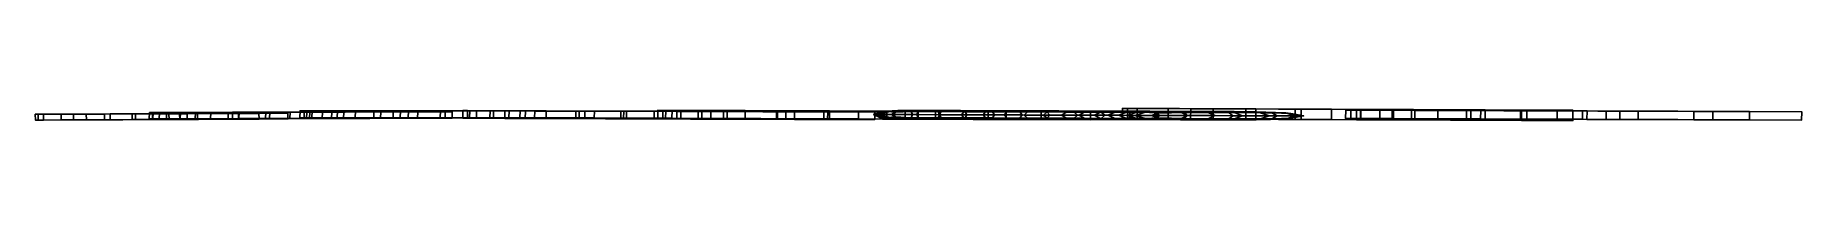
# Model space of a CAD drawing. Extents: x -16.47 to -7.61, y -0.01 to 0.06.
import ezdxf

# ---------------------------------------------------------------- set-up
doc = ezdxf.new("R2010")
doc.units = 0
for name, color, linetype in [('grove cross beam', 7, 'CONTINUOUS'), ('grove cross beam (10)', 7, 'CONTINUOUS'), ('grove cross beam (11)', 7, 'CONTINUOUS'), ('grove cross beam (3)', 7, 'CONTINUOUS'), ('grove cross beam (4)', 7, 'CONTINUOUS'), ('grove cross beam (5)', 7, 'CONTINUOUS'), ('grove cross beam (7)', 7, 'CONTINUOUS'), ('grove cross beam (9)', 7, 'CONTINUOUS')]:
    doc.layers.add(name, color=color, linetype=linetype)

msp = doc.modelspace()

# ---------------------------------------------------------------- meshes
at = {"layer": 'grove cross beam'}
mesh = msp.add_polyface(dxfattribs=at)
corners = [(-9.6608, -0.0011, 0.0055), (-8.7608, -0.005, 0.007), (-9.8242, -0.0004, 0.5622), (-9.2948, -0.0027, 0.7397), (-9.9714, 0.0002, 0.8695), (-9.5595, -0.0015, 0.6509), (-9.7708, -0.0006, 0.9635), (-9.7289, -0.0008, 0.2778), (-9.2014, -0.0031, 0.0049), (-9.0191, -0.0039, 0.3822), (-9.374, -0.0023, 0.33), (-9.9713, 0.0519, 0.8695), (-9.7706, 0.051, 0.9635), (-9.824, 0.0513, 0.5622), (-9.5593, 0.0501, 0.6509), (-9.2947, 0.049, 0.7397), (-9.7287, 0.0509, 0.2778), (-9.3739, 0.0493, 0.33), (-9.6606, 0.0506, 0.0055), (-9.2013, 0.0486, 0.0049), (-8.7606, 0.0467, 0.007), (-9.019, 0.0478, 0.3822), (-10.9455, 0.0045, 2.1917), (-11.0197, 0.0048, 2.1166), (-9.8459, -0.0003, 1.3393), (-10.1529, 0.001, 1.1718), (-10.5637, 0.0028, 1.6846), (-10.4001, 0.0021, 1.8108), (-9.5701, -0.0015, 1.0575), (-9.9994, 0.0004, 1.2555), (-10.7894, 0.0038, 1.9088), (-10.4819, 0.0025, 1.7477), (-10.6771, 0.0033, 2.0123), (-10.994, 0.0047, 2.1664), (-10.7333, 0.0036, 1.9605), (-10.3509, 0.0019, 1.4412), (-10.1228, 0.0009, 1.5884), (-10.2369, 0.0014, 1.5148), (-10.1527, 0.0527, 1.1718), (-9.9992, 0.052, 1.2555), (-9.57, 0.0502, 1.0575), (-9.8458, 0.0514, 1.3393), (-11.0196, 0.0565, 2.1166), (-10.7893, 0.0555, 1.9088), (-10.7331, 0.0552, 1.9605), (-10.9938, 0.0563, 2.1664), (-10.5636, 0.0545, 1.6846), (-10.4818, 0.0541, 1.7477), (-10.4, 0.0538, 1.8108), (-10.677, 0.055, 2.0123), (-10.9454, 0.0561, 2.1917), (-10.3508, 0.0536, 1.4412), (-10.2367, 0.0531, 1.5148), (-10.1227, 0.0526, 1.5884)]
mesh.append_faces([[corners[k] for k in face] for face in [(4, 11, 38, 25), (4, 25, 29, 6), (39, 38, 11, 12), (11, 4, 2, 13), (2, 4, 6, 5), (12, 11, 13, 14), (40, 15, 3, 28), (5, 6, 28, 3), (40, 12, 14, 15), (28, 24, 41, 40), (6, 29, 24, 28), (41, 39, 12, 40), (13, 2, 7, 16), (7, 2, 5, 10), (14, 13, 16, 17), (7, 0, 18, 16), (18, 0, 8, 19), (0, 7, 10, 8), (17, 16, 18, 19), (1, 20, 19, 8), (20, 1, 9, 21), (8, 10, 9, 1), (21, 17, 19, 20), (21, 9, 3, 15), (10, 5, 3, 9), (15, 14, 17, 21), (42, 23, 30, 43), (45, 33, 23, 42), (30, 23, 33, 34), (45, 42, 43, 44), (46, 43, 30, 26), (26, 30, 34, 31), (44, 43, 46, 47), (48, 27, 32, 49), (31, 34, 32, 27), (49, 44, 47, 48), (22, 50, 49, 32), (22, 33, 45, 50), (33, 22, 32, 34), (49, 50, 45, 44), (35, 51, 46, 26), (35, 26, 31, 37), (47, 46, 51, 52), (51, 35, 25, 38), (25, 35, 37, 29), (52, 51, 38, 39), (53, 41, 24, 36), (29, 37, 36, 24), (53, 52, 39, 41), (27, 48, 53, 36), (37, 31, 27, 36), (48, 47, 52, 53)]])
at = {"layer": 'grove cross beam (10)'}
mesh = msp.add_polyface(dxfattribs=at)
corners = [(-14.9846, 0.0059, 0.0104), (-14.3799, 0.0075, 0.0116), (-15.0944, 0.0057, 0.4411), (-14.7387, 0.0066, 0.5785), (-15.1933, 0.0054, 0.6789), (-14.9166, 0.0061, 0.5098), (-15.0585, 0.0058, 0.7516), (-15.0304, 0.0058, 0.2211), (-14.676, 0.0067, 0.01), (-14.5535, 0.007, 0.3019), (-14.792, 0.0064, 0.2615), (-15.192, 0.0375, 0.6789), (-15.0572, 0.0378, 0.7516), (-15.0931, 0.0377, 0.4411), (-14.9152, 0.0382, 0.5098), (-14.7374, 0.0386, 0.5785), (-15.0291, 0.0379, 0.2211), (-14.7906, 0.0385, 0.2615), (-14.9833, 0.038, 0.0104), (-14.6747, 0.0388, 0.01), (-14.3786, 0.0395, 0.0116), (-14.5522, 0.0391, 0.3019), (-15.8478, 0.0037, 1.7019), (-15.8977, 0.0036, 1.6438), (-15.109, 0.0056, 1.0424), (-15.3153, 0.0051, 0.9128), (-15.5913, 0.0044, 1.3095), (-15.4814, 0.0047, 1.4072), (-14.9237, 0.0061, 0.8244), (-15.2121, 0.0054, 0.9776), (-15.743, 0.004, 1.483), (-15.5363, 0.0045, 1.3584), (-15.6675, 0.0042, 1.5631), (-15.8804, 0.0037, 1.6823), (-15.7052, 0.0041, 1.523), (-15.4483, 0.0048, 1.1212), (-15.2951, 0.0052, 1.2351), (-15.3717, 0.005, 1.1782), (-15.3139, 0.0371, 0.9128), (-15.2108, 0.0374, 0.9776), (-14.9224, 0.0381, 0.8244), (-15.1077, 0.0377, 1.0424), (-15.8963, 0.0356, 1.6438), (-15.7416, 0.036, 1.483), (-15.7039, 0.0361, 1.523), (-15.879, 0.0357, 1.6823), (-15.59, 0.0364, 1.3095), (-15.535, 0.0366, 1.3584), (-15.4801, 0.0367, 1.4072), (-15.6662, 0.0362, 1.5631), (-15.8465, 0.0358, 1.7019), (-15.447, 0.0368, 1.1212), (-15.3704, 0.037, 1.1782), (-15.2937, 0.0372, 1.2351)]
mesh.append_faces([[corners[k] for k in face] for face in [(11, 38, 25, 4), (4, 25, 29, 6), (39, 38, 11, 12), (13, 11, 4, 2), (2, 4, 6, 5), (12, 11, 13, 14), (40, 15, 3, 28), (5, 6, 28, 3), (40, 12, 14, 15), (40, 28, 24, 41), (6, 29, 24, 28), (41, 39, 12, 40), (7, 16, 13, 2), (7, 2, 5, 10), (14, 13, 16, 17), (7, 0, 18, 16), (0, 8, 19, 18), (0, 7, 10, 8), (17, 16, 18, 19), (8, 1, 20, 19), (20, 1, 9, 21), (8, 10, 9, 1), (21, 17, 19, 20), (21, 9, 3, 15), (10, 5, 3, 9), (15, 14, 17, 21), (30, 43, 42, 23), (45, 33, 23, 42), (30, 23, 33, 34), (45, 42, 43, 44), (43, 30, 26, 46), (26, 30, 34, 31), (44, 43, 46, 47), (48, 27, 32, 49), (31, 34, 32, 27), (49, 44, 47, 48), (22, 50, 49, 32), (50, 22, 33, 45), (33, 22, 32, 34), (49, 50, 45, 44), (35, 51, 46, 26), (35, 26, 31, 37), (47, 46, 51, 52), (35, 25, 38, 51), (25, 35, 37, 29), (52, 51, 38, 39), (36, 53, 41, 24), (29, 37, 36, 24), (53, 52, 39, 41), (27, 48, 53, 36), (37, 31, 27, 36), (48, 47, 52, 53)]])
at = {"layer": 'grove cross beam (11)'}
mesh = msp.add_polyface(dxfattribs=at)
corners = [(-15.7073, 0.001, 0.01), (-15.2029, 0.0032, 0.011), (-15.7989, 0.0006, 0.398), (-15.5022, 0.0019, 0.5217), (-15.8814, 0.0002, 0.6122), (-15.6506, 0.0012, 0.4599), (-15.769, 0.0007, 0.6777), (-15.7455, 0.0008, 0.1998), (-15.4499, 0.0021, 0.0096), (-15.3477, 0.0025, 0.2726), (-15.5466, 0.0017, 0.2362), (-15.8816, 0.0292, 0.6122), (-15.7692, 0.0297, 0.6777), (-15.7991, 0.0295, 0.398), (-15.6507, 0.0302, 0.4599), (-15.5024, 0.0308, 0.5217), (-15.7457, 0.0298, 0.1998), (-15.5468, 0.0307, 0.2362), (-15.7075, 0.0299, 0.01), (-15.4501, 0.0311, 0.0096), (-15.2031, 0.0322, 0.011), (-15.3479, 0.0315, 0.2726), (-16.4274, -0.0022, 1.5338), (-16.469, -0.0024, 1.4815), (-15.8111, 0.0005, 0.9396), (-15.9831, -0.0002, 0.8229), (-16.2134, -0.0012, 1.1803), (-16.1217, -0.0008, 1.2683), (-15.6565, 0.0012, 0.7433), (-15.8971, 0.0001, 0.8813), (-16.3399, -0.0018, 1.3366), (-16.1676, -0.001, 1.2243), (-16.277, -0.0015, 1.4088), (-16.4546, -0.0023, 1.5162), (-16.3084, -0.0017, 1.3727), (-16.0941, -0.0007, 1.0107), (-15.9663, -0.0002, 1.1133), (-16.0302, -0.0004, 1.062), (-15.9833, 0.0287, 0.8229), (-15.8973, 0.0291, 0.8813), (-15.6567, 0.0302, 0.7433), (-15.8113, 0.0295, 0.9396), (-16.4692, 0.0266, 1.4815), (-16.3401, 0.0272, 1.3366), (-16.3086, 0.0273, 1.3727), (-16.4547, 0.0267, 1.5162), (-16.2136, 0.0277, 1.1803), (-16.1677, 0.0279, 1.2243), (-16.1219, 0.0281, 1.2683), (-16.2771, 0.0274, 1.4088), (-16.4276, 0.0268, 1.5338), (-16.0943, 0.0283, 1.0107), (-16.0304, 0.0285, 1.062), (-15.9665, 0.0288, 1.1133)]
mesh.append_faces([[corners[k] for k in face] for face in [(11, 38, 25, 4), (4, 25, 29, 6), (39, 38, 11, 12), (11, 4, 2, 13), (2, 4, 6, 5), (12, 11, 13, 14), (40, 15, 3, 28), (5, 6, 28, 3), (40, 12, 14, 15), (28, 24, 41, 40), (6, 29, 24, 28), (41, 39, 12, 40), (13, 2, 7, 16), (7, 2, 5, 10), (14, 13, 16, 17), (7, 0, 18, 16), (18, 0, 8, 19), (0, 7, 10, 8), (17, 16, 18, 19), (8, 1, 20, 19), (20, 1, 9, 21), (8, 10, 9, 1), (21, 17, 19, 20), (21, 9, 3, 15), (10, 5, 3, 9), (15, 14, 17, 21), (42, 23, 30, 43), (33, 23, 42, 45), (30, 23, 33, 34), (45, 42, 43, 44), (46, 43, 30, 26), (26, 30, 34, 31), (44, 43, 46, 47), (27, 32, 49, 48), (31, 34, 32, 27), (49, 44, 47, 48), (50, 49, 32, 22), (50, 22, 33, 45), (33, 22, 32, 34), (49, 50, 45, 44), (35, 51, 46, 26), (35, 26, 31, 37), (47, 46, 51, 52), (51, 35, 25, 38), (25, 35, 37, 29), (52, 51, 38, 39), (41, 24, 36, 53), (29, 37, 36, 24), (53, 52, 39, 41), (27, 48, 53, 36), (37, 31, 27, 36), (48, 47, 52, 53)]])
at = {"layer": 'grove cross beam (3)'}
mesh = msp.add_polyface(dxfattribs=at)
corners = [(-12.0433, 0.0022, 0.0048), (-11.1788, -0.0008, 0.0062), (-12.2003, 0.0028, 0.5395), (-11.6918, 0.001, 0.7101), (-12.3417, 0.0033, 0.8347), (-11.946, 0.0019, 0.6248), (-12.149, 0.0026, 0.925), (-12.1088, 0.0024, 0.2663), (-11.6021, 0.0007, 0.0042), (-11.427, 0.0001, 0.3667), (-11.7679, 0.0013, 0.3165), (-12.3416, 0.0432, 0.8347), (-12.1489, 0.0425, 0.925), (-12.2002, 0.0427, 0.5395), (-11.9459, 0.0418, 0.6248), (-11.6916, 0.0409, 0.7101), (-12.1086, 0.0424, 0.2663), (-11.7677, 0.0412, 0.3165), (-12.0432, 0.0421, 0.0048), (-11.602, 0.0406, 0.0042), (-11.1787, 0.0391, 0.0062), (-11.4268, 0.04, 0.3667), (-13.2774, 0.0065, 2.1048), (-13.3487, 0.0068, 2.0327), (-12.2212, 0.0028, 1.286), (-12.5161, 0.0039, 1.1251), (-12.9107, 0.0052, 1.6177), (-12.7535, 0.0047, 1.739), (-11.9563, 0.0019, 1.0154), (-12.3686, 0.0033, 1.2055), (-13.1275, 0.006, 1.833), (-12.8321, 0.005, 1.6783), (-13.0196, 0.0056, 1.9325), (-13.324, 0.0067, 2.0805), (-13.0736, 0.0058, 1.8828), (-12.7063, 0.0045, 1.3839), (-12.4871, 0.0038, 1.5253), (-12.5967, 0.0041, 1.4546), (-12.5159, 0.0438, 1.1251), (-12.3685, 0.0433, 1.2055), (-11.9561, 0.0418, 1.0154), (-12.221, 0.0428, 1.286), (-13.3486, 0.0467, 2.0327), (-13.1274, 0.0459, 1.833), (-13.0734, 0.0457, 1.8828), (-13.3239, 0.0466, 2.0805), (-12.9105, 0.0452, 1.6177), (-12.832, 0.0449, 1.6783), (-12.7534, 0.0446, 1.739), (-13.0195, 0.0456, 1.9325), (-13.2773, 0.0465, 2.1048), (-12.7061, 0.0445, 1.3839), (-12.5966, 0.0441, 1.4546), (-12.487, 0.0437, 1.5253)]
mesh.append_faces([[corners[k] for k in face] for face in [(11, 38, 25, 4), (4, 25, 29, 6), (39, 38, 11, 12), (11, 4, 2, 13), (2, 4, 6, 5), (12, 11, 13, 14), (40, 15, 3, 28), (5, 6, 28, 3), (40, 12, 14, 15), (28, 24, 41, 40), (6, 29, 24, 28), (41, 39, 12, 40), (7, 16, 13, 2), (7, 2, 5, 10), (14, 13, 16, 17), (7, 0, 18, 16), (18, 0, 8, 19), (0, 7, 10, 8), (17, 16, 18, 19), (19, 8, 1, 20), (1, 9, 21, 20), (8, 10, 9, 1), (21, 17, 19, 20), (21, 9, 3, 15), (10, 5, 3, 9), (15, 14, 17, 21), (42, 23, 30, 43), (45, 33, 23, 42), (30, 23, 33, 34), (45, 42, 43, 44), (46, 43, 30, 26), (26, 30, 34, 31), (44, 43, 46, 47), (48, 27, 32, 49), (31, 34, 32, 27), (49, 44, 47, 48), (22, 50, 49, 32), (22, 33, 45, 50), (33, 22, 32, 34), (49, 50, 45, 44), (35, 51, 46, 26), (35, 26, 31, 37), (47, 46, 51, 52), (51, 35, 25, 38), (25, 35, 37, 29), (52, 51, 38, 39), (24, 36, 53, 41), (29, 37, 36, 24), (53, 52, 39, 41), (48, 53, 36, 27), (37, 31, 27, 36), (48, 47, 52, 53)]])
at = {"layer": 'grove cross beam (4)'}
mesh = msp.add_polyface(dxfattribs=at)
corners = [(-14.0404, 0.0086, 0.0109), (-13.3102, 0.008, 0.0122), (-14.1729, 0.0087, 0.4817), (-13.7434, 0.0083, 0.6318), (-14.2924, 0.0088, 0.7416), (-13.9582, 0.0085, 0.5567), (-14.1296, 0.0086, 0.8211), (-14.0956, 0.0086, 0.2412), (-13.6677, 0.0083, 0.0104), (-13.5198, 0.0081, 0.3295), (-13.8077, 0.0084, 0.2853), (-14.291, 0.0436, 0.7416), (-14.1282, 0.0434, 0.8211), (-14.1715, 0.0435, 0.4817), (-13.9568, 0.0433, 0.5567), (-13.742, 0.0431, 0.6318), (-14.0942, 0.0434, 0.2412), (-13.8063, 0.0432, 0.2853), (-14.0389, 0.0434, 0.0109), (-13.6663, 0.0431, 0.0104), (-13.3088, 0.0428, 0.0122), (-13.5184, 0.043, 0.3295), (-15.0827, 0.0094, 1.8598), (-15.1429, 0.0094, 1.7963), (-14.1906, 0.0087, 1.1389), (-14.4396, 0.0089, 0.9972), (-14.7729, 0.0092, 1.4309), (-14.6402, 0.009, 1.5377), (-13.9668, 0.0085, 0.9006), (-14.3151, 0.0088, 1.0681), (-14.9561, 0.0093, 1.6205), (-14.7066, 0.0091, 1.4843), (-14.865, 0.0092, 1.7081), (-15.122, 0.0094, 1.8384), (-14.9105, 0.0093, 1.6643), (-14.6003, 0.009, 1.2251), (-14.4152, 0.0089, 1.3496), (-14.5078, 0.0089, 1.2873), (-14.4382, 0.0437, 0.9972), (-14.3137, 0.0436, 1.0681), (-13.9654, 0.0433, 0.9006), (-14.1892, 0.0435, 1.1389), (-15.1415, 0.0443, 1.7963), (-14.9547, 0.0441, 1.6205), (-14.9091, 0.0441, 1.6643), (-15.1206, 0.0442, 1.8384), (-14.7715, 0.044, 1.4309), (-14.7052, 0.0439, 1.4843), (-14.6388, 0.0439, 1.5377), (-14.8636, 0.044, 1.7081), (-15.0813, 0.0442, 1.8598), (-14.5989, 0.0438, 1.2251), (-14.5064, 0.0438, 1.2873), (-14.4138, 0.0437, 1.3496)]
mesh.append_faces([[corners[k] for k in face] for face in [(4, 11, 38, 25), (4, 25, 29, 6), (39, 38, 11, 12), (11, 4, 2, 13), (2, 4, 6, 5), (12, 11, 13, 14), (40, 15, 3, 28), (5, 6, 28, 3), (40, 12, 14, 15), (28, 24, 41, 40), (6, 29, 24, 28), (41, 39, 12, 40), (7, 16, 13, 2), (7, 2, 5, 10), (14, 13, 16, 17), (7, 0, 18, 16), (0, 8, 19, 18), (0, 7, 10, 8), (17, 16, 18, 19), (19, 8, 1, 20), (1, 9, 21, 20), (8, 10, 9, 1), (21, 17, 19, 20), (21, 9, 3, 15), (10, 5, 3, 9), (15, 14, 17, 21), (23, 30, 43, 42), (45, 33, 23, 42), (30, 23, 33, 34), (45, 42, 43, 44), (43, 30, 26, 46), (26, 30, 34, 31), (44, 43, 46, 47), (48, 27, 32, 49), (31, 34, 32, 27), (49, 44, 47, 48), (22, 50, 49, 32), (22, 33, 45, 50), (33, 22, 32, 34), (49, 50, 45, 44), (35, 51, 46, 26), (35, 26, 31, 37), (47, 46, 51, 52), (51, 35, 25, 38), (25, 35, 37, 29), (52, 51, 38, 39), (24, 36, 53, 41), (29, 37, 36, 24), (53, 52, 39, 41), (48, 53, 36, 27), (37, 31, 27, 36), (48, 47, 52, 53)]])
at = {"layer": 'grove cross beam (5)'}
mesh = msp.add_polyface(dxfattribs=at)
corners = [(-10.8377, 0.0093, 0.0728), (-10.1753, 0.007, 0.094), (-11.0579, 0.0061, 0.5806), (-10.5895, 0.0044, 0.729), (-11.211, 0.0066, 0.8851), (-10.8237, 0.0001, 0.6548), (-11.0337, 0.0008, 0.9656), (-10.9486, 0.0057, 0.2909), (-10.4864, 0.0041, 0.0514), (-10.3271, 0.0035, 0.3789), (-10.6371, -0.0006, 0.3348), (-11.2109, 0.0377, 0.8851), (-11.0336, 0.0423, 0.9656), (-11.0578, 0.0372, 0.5806), (-10.8236, 0.0416, 0.6548), (-10.5894, 0.0356, 0.729), (-10.9485, 0.0368, 0.2909), (-10.637, 0.0409, 0.3348), (-10.8376, 0.0324, 0.0728), (-10.4863, 0.0352, 0.0514), (-10.1753, 0.0301, 0.094), (-10.327, 0.0347, 0.3789), (-12.1565, 0.0139, 2.1489), (-12.2216, 0.0142, 2.0851), (-11.126, 0.0063, 1.329), (-11.3961, 0.0072, 1.1826), (-11.815, 0.0087, 1.694), (-11.6706, 0.0082, 1.8042), (-10.8565, 0.0054, 1.0461), (-11.2611, 0.0016, 1.2558), (-12.0429, 0.0095, 1.917), (-11.7428, 0.0033, 1.7491), (-11.9433, 0.0092, 2.0069), (-12.2185, 0.0101, 2.1415), (-11.994, 0.0041, 1.9629), (-11.5986, 0.0079, 1.4513), (-11.3977, 0.0072, 1.5799), (-11.4982, 0.0024, 1.5156), (-11.396, 0.0384, 1.1826), (-11.2609, 0.0431, 1.2558), (-10.8564, 0.0365, 1.0461), (-11.1259, 0.0374, 1.329), (-12.2215, 0.0372, 2.0851), (-12.0427, 0.0406, 1.917), (-11.9938, 0.0457, 1.9629), (-12.2184, 0.0413, 2.1415), (-11.8149, 0.0399, 1.694), (-11.7427, 0.0448, 1.7491), (-11.6705, 0.0393, 1.8042), (-11.9431, 0.0403, 2.0069), (-12.1564, 0.037, 2.1489), (-11.5985, 0.0391, 1.4513), (-11.498, 0.0439, 1.5156), (-11.3975, 0.0384, 1.5799), (-11.4153, 0.0229, 1.1721), (-11.3004, 0.0381, 1.0363), (-11.2362, 0.0223, 0.8736), (-11.3005, 0.0069, 1.0363), (-11.3226, 0.0226, 1.0252), (-11.1458, 0.0012, 1.114), (-11.3382, 0.0018, 1.2139), (-11.135, 0.0011, 0.9196), (-11.2342, 0.0015, 1.0696), (-11.1349, 0.0427, 0.9196), (-11.3381, 0.0434, 1.2139), (-11.1456, 0.0427, 1.114), (-11.2341, 0.043, 1.0696), (-11.0913, 0.0218, 0.57), (-11.1294, 0.0063, 0.7321), (-11.1293, 0.0375, 0.7321), (-11.1584, 0.022, 0.7207), (-10.926, 0.0004, 0.812), (-10.9576, 0.0005, 0.6124), (-11.0423, 0.0008, 0.7663), (-10.9574, 0.042, 0.6124), (-10.9259, 0.0419, 0.812), (-11.0421, 0.0423, 0.7663), (-10.7226, 0.0049, 0.8919), (-10.556, 0.0199, 0.7396), (-10.7225, 0.036, 0.8919), (-10.8311, 0.0208, 1.0576), (-10.6935, 0.0204, 0.9033), (-10.9325, 0.0004, 1.0116), (-10.6899, -0.0004, 0.6972), (-10.8098, 0, 0.8577), (-10.6897, 0.0411, 0.6972), (-10.9323, 0.042, 1.0116), (-10.8097, 0.0415, 0.8577), (-10.9909, 0.037, 1.1917), (-11.1067, 0.0218, 1.3395), (-10.991, 0.0058, 1.1917), (-10.9688, 0.0213, 1.2028), (-11.1839, 0.0013, 1.2976), (-11.0573, 0.0009, 1.1584), (-11.1838, 0.0428, 1.2976), (-11.0572, 0.0424, 1.1584), (-10.9931, 0.0214, 0.2846), (-10.9986, 0.0059, 0.4339), (-10.9985, 0.037, 0.4339), (-11.0373, 0.0216, 0.4251), (-10.7279, -0.0003, 0.4956), (-10.815, 0, 0.3097), (-10.8826, 0.0003, 0.4604), (-10.8148, 0.0416, 0.3097), (-10.7277, 0.0412, 0.4956), (-10.8824, 0.0418, 0.4604), (-10.9047, 0.0367, 0.1503), (-10.8727, 0.021, 0.045), (-10.9048, 0.0055, 0.1503), (-10.9556, 0.0213, 0.1471), (-10.4651, 0.0196, 0.0108), (-10.7073, 0.0048, 0.0481), (-10.7071, 0.036, 0.0481), (-10.6922, 0.0204, 0.0108), (-10.5502, -0.0009, 0.173), (-10.7524, -0.0002, 0.16), (-10.55, 0.0406, 0.173), (-10.7522, 0.0413, 0.16), (-10.1098, 0.0183, 0.0592), (-10.2696, 0.0033, 0.0552), (-10.2695, 0.0345, 0.0552), (-10.2426, 0.0188, 0.0115), (-10.2012, 0.0342, 0.1966), (-10.2828, 0.0189, 0.3852), (-10.2013, 0.0031, 0.1966), (-10.1516, 0.0185, 0.2), (-10.4598, -0.0012, 0.36), (-10.3503, -0.0016, 0.1864), (-10.4597, 0.0403, 0.36), (-10.3502, 0.0399, 0.1864), (-10.457, 0.004, 0.5572), (-10.4569, 0.0351, 0.5572), (-10.4183, 0.0194, 0.566), (-10.5731, -0.0008, 0.5308), (-10.573, 0.0407, 0.5308), (-12.0497, 0.0251, 1.9104), (-12.1591, 0.0099, 2.0226), (-12.2473, 0.0258, 2.1004), (-12.159, 0.0411, 2.0226), (-12.1642, 0.0255, 2.0163), (-12.2357, 0.0413, 2.1192), (-12.2358, 0.0102, 2.1192), (-12.2507, 0.0258, 2.1668), (-12.2664, 0.0259, 2.145), (-12.1219, 0.0046, 2.0655), (-12.0221, 0.0042, 1.9369), (-12.1438, 0.0047, 2.0417), (-12.0219, 0.0458, 1.9369), (-12.1218, 0.0461, 2.0655), (-12.1437, 0.0462, 2.0417), (-11.9279, 0.0091, 1.8077), (-11.9277, 0.0402, 1.8077), (-11.8253, 0.0243, 1.6861), (-11.9364, 0.0247, 1.8005), (-11.8676, 0.0037, 1.8579), (-11.7841, 0.0034, 1.7176), (-11.902, 0.0038, 1.8292), (-11.7839, 0.0449, 1.7176), (-11.8674, 0.0452, 1.8579), (-11.9019, 0.0453, 1.8292), (-11.9359, 0.0247, 2.0132), (-11.8073, 0.0087, 1.9081), (-11.6602, 0.0237, 1.812), (-11.8072, 0.0398, 1.9081), (-11.7986, 0.0242, 1.9153), (-11.9651, 0.004, 1.9882), (-11.7015, 0.0031, 1.7805), (-11.8331, 0.0036, 1.8866), (-11.7014, 0.0446, 1.7805), (-11.965, 0.0456, 1.9882), (-11.833, 0.0451, 1.8866), (-12.0775, 0.0408, 2.1007), (-12.1776, 0.0255, 2.1696), (-12.0776, 0.0096, 2.1007), (-12.071, 0.0252, 2.1055), (-12.1962, 0.0412, 2.1584), (-12.1963, 0.01, 2.1584), (-12.2293, 0.0257, 2.1825), (-12.0972, 0.0045, 2.0863), (-12.0971, 0.046, 2.0863), (-11.7051, 0.0395, 1.5755), (-11.6129, 0.0236, 1.4421), (-11.7052, 0.0083, 1.5755), (-11.7174, 0.0239, 1.5669), (-11.6196, 0.0028, 1.6352), (-11.5556, 0.0026, 1.4789), (-11.6685, 0.003, 1.6011), (-11.5554, 0.0441, 1.4789), (-11.6195, 0.0444, 1.6352), (-11.6684, 0.0445, 1.6011), (-11.4955, 0.0076, 1.3206), (-11.4954, 0.0387, 1.3206), (-11.5122, 0.0232, 1.3108), (-11.3786, 0.002, 1.3894), (-11.4454, 0.0022, 1.3501), (-11.3784, 0.0435, 1.3894), (-11.4453, 0.0438, 1.3501), (-11.3832, 0.0228, 1.5891), (-11.2616, 0.0068, 1.4582), (-11.2615, 0.0379, 1.4582), (-11.2449, 0.0223, 1.468), (-11.4407, 0.0022, 1.5524), (-11.3118, 0.0018, 1.4287), (-11.4406, 0.0437, 1.5524), (-11.3116, 0.0433, 1.4287), (-11.534, 0.0077, 1.695), (-11.5339, 0.0389, 1.695), (-11.5217, 0.0233, 1.7035), (-11.5707, 0.0027, 1.6694), (-11.5706, 0.0442, 1.6694)]
mesh.append_faces([[corners[k] for k in face] for face in [(58, 54, 25, 57), (38, 54, 58, 55), (55, 58, 56, 11), (56, 58, 57, 4), (61, 62, 59, 6), (62, 60, 29, 59), (57, 25, 60, 62), (4, 57, 62, 61), (65, 66, 63, 12), (66, 55, 11, 63), (64, 38, 55, 66), (39, 64, 66, 65), (69, 70, 67, 13), (67, 70, 68, 2), (70, 56, 4, 68), (11, 56, 70, 69), (72, 73, 71, 5), (73, 61, 6, 71), (68, 4, 61, 73), (2, 68, 73, 72), (75, 76, 74, 14), (76, 69, 13, 74), (63, 11, 69, 76), (12, 63, 76, 75), (77, 28, 80, 81), (3, 77, 81, 78), (81, 79, 15, 78), (80, 40, 79, 81), (83, 84, 77, 3), (84, 82, 28, 77), (71, 6, 82, 84), (5, 71, 84, 83), (79, 87, 85, 15), (87, 75, 14, 85), (86, 12, 75, 87), (40, 86, 87, 79), (91, 88, 40, 80), (89, 41, 88, 91), (90, 24, 89, 91), (28, 90, 91, 80), (82, 93, 90, 28), (93, 92, 24, 90), (59, 29, 92, 93), (6, 59, 93, 82), (88, 95, 86, 40), (95, 65, 12, 86), (94, 39, 65, 95), (41, 94, 95, 88), (98, 99, 96, 16), (96, 99, 97, 7), (99, 67, 2, 97), (13, 67, 99, 98), (101, 102, 100, 10), (102, 72, 5, 100), (97, 2, 72, 102), (7, 97, 102, 101), (104, 105, 103, 17), (105, 98, 16, 103), (74, 13, 98, 105), (14, 74, 105, 104), (16, 96, 109, 106), (18, 106, 109, 107), (109, 108, 0, 107), (109, 96, 7, 108), (19, 112, 113, 110), (113, 111, 8, 110), (0, 111, 113, 107), (113, 112, 18, 107), (111, 115, 114, 8), (115, 101, 10, 114), (108, 7, 101, 115), (111, 0, 108, 115), (116, 117, 112, 19), (106, 18, 112, 117), (103, 16, 106, 117), (17, 103, 117, 116), (20, 120, 121, 118), (121, 119, 1, 118), (110, 8, 119, 121), (120, 19, 110, 121), (125, 122, 20, 118), (123, 21, 122, 125), (124, 9, 123, 125), (1, 124, 125, 118), (124, 1, 119, 127), (127, 126, 9, 124), (114, 10, 126, 127), (8, 114, 127, 119), (120, 20, 122, 129), (129, 116, 19, 120), (128, 17, 116, 129), (21, 128, 129, 122), (78, 15, 131, 132), (130, 3, 78, 132), (9, 130, 132, 123), (132, 131, 21, 123), (126, 133, 130, 9), (133, 83, 3, 130), (100, 5, 83, 133), (10, 100, 133, 126), (131, 134, 128, 21), (134, 104, 17, 128), (85, 14, 104, 134), (15, 85, 134, 131), (138, 139, 135, 43), (135, 139, 136, 30), (137, 23, 136, 139), (138, 42, 137, 139), (142, 143, 140, 45), (137, 42, 140, 143), (141, 23, 137, 143), (141, 143, 142, 33), (145, 146, 144, 34), (146, 141, 33, 144), (136, 23, 141, 146), (30, 136, 146, 145), (148, 149, 147, 44), (149, 138, 43, 147), (140, 42, 138, 149), (45, 140, 149, 148), (152, 153, 150, 26), (153, 135, 30, 150), (43, 135, 153, 151), (151, 153, 152, 46), (155, 156, 154, 31), (156, 145, 34, 154), (150, 30, 145, 156), (26, 150, 156, 155), (158, 159, 157, 47), (159, 151, 46, 157), (147, 43, 151, 159), (44, 147, 159, 158), (49, 163, 164, 160), (164, 161, 32, 160), (162, 27, 161, 164), (163, 48, 162, 164), (166, 167, 161, 27), (167, 165, 32, 161), (154, 34, 165, 167), (31, 154, 167, 166), (163, 170, 168, 48), (170, 158, 47, 168), (169, 44, 158, 170), (49, 169, 170, 163), (32, 173, 174, 160), (174, 171, 49, 160), (172, 50, 171, 174), (173, 22, 172, 174), (175, 50, 172, 177), (175, 177, 142, 45), (142, 177, 176, 33), (172, 22, 176, 177), (144, 178, 165, 34), (178, 173, 32, 165), (176, 22, 173, 178), (33, 176, 178, 144), (169, 179, 148, 44), (179, 175, 45, 148), (171, 50, 175, 179), (49, 171, 179, 169), (183, 152, 26, 182), (46, 152, 183, 180), (180, 183, 181, 51), (181, 183, 182, 35), (185, 186, 184, 37), (186, 155, 31, 184), (182, 26, 155, 186), (35, 182, 186, 185), (188, 189, 187, 52), (189, 180, 51, 187), (157, 46, 180, 189), (47, 157, 189, 188), (191, 192, 54, 38), (54, 192, 190, 25), (192, 181, 35, 190), (51, 181, 192, 191), (60, 194, 193, 29), (194, 185, 37, 193), (190, 35, 185, 194), (25, 190, 194, 60), (195, 196, 64, 39), (196, 191, 38, 64), (187, 51, 191, 196), (52, 187, 196, 195), (197, 53, 199, 200), (198, 36, 197, 200), (24, 198, 200, 89), (200, 199, 41, 89), (92, 202, 198, 24), (202, 201, 36, 198), (193, 37, 201, 202), (29, 193, 202, 92), (199, 204, 94, 41), (204, 195, 39, 94), (203, 52, 195, 204), (53, 203, 204, 199), (205, 27, 162, 207), (36, 205, 207, 197), (207, 206, 53, 197), (162, 48, 206, 207), (201, 208, 205, 36), (208, 166, 27, 205), (184, 31, 166, 208), (37, 184, 208, 201), (206, 209, 203, 53), (209, 188, 52, 203), (168, 47, 188, 209), (48, 168, 209, 206)]])
at = {"layer": 'grove cross beam (7)'}
mesh = msp.add_polyface(dxfattribs=at)
corners = [(-8.5248, 0.0008, 0.0111), (-7.614, -0.0023, 0.0127), (-8.6902, 0.0014, 0.5745), (-8.1545, -0.0005, 0.7542), (-8.8392, 0.0019, 0.8855), (-8.4223, 0.0005, 0.6643), (-8.6361, 0.0012, 0.9807), (-8.5938, 0.0011, 0.2867), (-8.06, -0.0008, 0.0105), (-7.8755, -0.0014, 0.3924), (-8.2346, -0.0002, 0.3396), (-8.839, 0.044, 0.8855), (-8.636, 0.0433, 0.9807), (-8.69, 0.0435, 0.5745), (-8.4222, 0.0425, 0.6643), (-8.1543, 0.0416, 0.7542), (-8.5936, 0.0431, 0.2867), (-8.2345, 0.0419, 0.3396), (-8.5247, 0.0429, 0.0111), (-8.0598, 0.0413, 0.0105), (-7.6139, 0.0397, 0.0127), (-7.8753, 0.0406, 0.3924), (-9.825, 0.0054, 2.2236), (-9.9001, 0.0056, 2.1476), (-8.7122, 0.0015, 1.3609), (-9.0228, 0.0026, 1.1914), (-9.4386, 0.004, 1.7104), (-9.273, 0.0034, 1.8381), (-8.4331, 0.0005, 1.0758), (-8.8675, 0.002, 1.2762), (-9.667, 0.0048, 1.9373), (-9.3558, 0.0037, 1.7743), (-9.5534, 0.0044, 2.042), (-9.874, 0.0055, 2.198), (-9.6102, 0.0046, 1.9896), (-9.2233, 0.0033, 1.4641), (-8.9924, 0.0025, 1.6131), (-9.1078, 0.0029, 1.5386), (-9.0227, 0.0446, 1.1914), (-8.8674, 0.0441, 1.2762), (-8.433, 0.0426, 1.0758), (-8.712, 0.0436, 1.3609), (-9.8999, 0.0477, 2.1476), (-9.6669, 0.0469, 1.9373), (-9.6101, 0.0467, 1.9896), (-9.8739, 0.0476, 2.198), (-9.4384, 0.0461, 1.7104), (-9.3557, 0.0458, 1.7743), (-9.2729, 0.0455, 1.8381), (-9.5532, 0.0465, 2.042), (-9.8248, 0.0474, 2.2236), (-9.2231, 0.0453, 1.4641), (-9.1077, 0.0449, 1.5386), (-8.9922, 0.0445, 1.6131)]
mesh.append_faces([[corners[k] for k in face] for face in [(4, 11, 38, 25), (4, 25, 29, 6), (39, 38, 11, 12), (11, 4, 2, 13), (2, 4, 6, 5), (12, 11, 13, 14), (28, 40, 15, 3), (5, 6, 28, 3), (40, 12, 14, 15), (28, 24, 41, 40), (6, 29, 24, 28), (41, 39, 12, 40), (13, 2, 7, 16), (7, 2, 5, 10), (14, 13, 16, 17), (7, 0, 18, 16), (0, 8, 19, 18), (0, 7, 10, 8), (17, 16, 18, 19), (19, 8, 1, 20), (20, 1, 9, 21), (8, 10, 9, 1), (21, 17, 19, 20), (21, 9, 3, 15), (10, 5, 3, 9), (15, 14, 17, 21), (42, 23, 30, 43), (33, 23, 42, 45), (30, 23, 33, 34), (45, 42, 43, 44), (43, 30, 26, 46), (26, 30, 34, 31), (44, 43, 46, 47), (48, 27, 32, 49), (31, 34, 32, 27), (49, 44, 47, 48), (22, 50, 49, 32), (50, 22, 33, 45), (33, 22, 32, 34), (49, 50, 45, 44), (35, 51, 46, 26), (35, 26, 31, 37), (47, 46, 51, 52), (51, 35, 25, 38), (25, 35, 37, 29), (52, 51, 38, 39), (41, 24, 36, 53), (29, 37, 36, 24), (53, 52, 39, 41), (27, 48, 53, 36), (37, 31, 27, 36), (48, 47, 52, 53)]])
at = {"layer": 'grove cross beam (9)'}
mesh = msp.add_polyface(dxfattribs=at)
corners = [(-13.0834, 0.0027, 0.0104), (-12.2607, -0.0002, 0.0118), (-13.2328, 0.0032, 0.5193), (-12.7489, 0.0015, 0.6816), (-13.3674, 0.0037, 0.8002), (-12.9909, 0.0024, 0.6005), (-13.184, 0.0031, 0.8862), (-13.1457, 0.0029, 0.2593), (-12.6635, 0.0012, 0.0099), (-12.4969, 0.0007, 0.3548), (-12.8213, 0.0018, 0.3071), (-13.3673, 0.0417, 0.8002), (-13.1839, 0.0411, 0.8862), (-13.2327, 0.0412, 0.5193), (-12.9907, 0.0404, 0.6005), (-12.7488, 0.0395, 0.6816), (-13.1456, 0.0409, 0.2593), (-12.8212, 0.0398, 0.3071), (-13.0833, 0.0407, 0.0104), (-12.6634, 0.0392, 0.0099), (-12.2605, 0.0378, 0.0118), (-12.4967, 0.0387, 0.3548), (-14.258, 0.0068, 2.009), (-14.3258, 0.007, 1.9404), (-13.2527, 0.0033, 1.2297), (-13.5334, 0.0043, 1.0766), (-13.9089, 0.0056, 1.5454), (-13.7594, 0.0051, 1.6608), (-13.0006, 0.0024, 0.9722), (-13.393, 0.0038, 1.1532), (-14.1153, 0.0063, 1.7504), (-13.8341, 0.0053, 1.6031), (-14.0126, 0.006, 1.845), (-14.3023, 0.007, 1.9859), (-14.064, 0.0061, 1.7977), (-13.7144, 0.0049, 1.3229), (-13.5058, 0.0042, 1.4575), (-13.6101, 0.0045, 1.3902), (-13.5332, 0.0423, 1.0766), (-13.3929, 0.0418, 1.1532), (-13.0005, 0.0404, 0.9722), (-13.2526, 0.0413, 1.2297), (-14.3257, 0.045, 1.9404), (-14.1152, 0.0443, 1.7504), (-14.0638, 0.0441, 1.7977), (-14.3021, 0.045, 1.9859), (-13.9088, 0.0436, 1.5454), (-13.834, 0.0433, 1.6031), (-13.7592, 0.0431, 1.6608), (-14.0125, 0.044, 1.845), (-14.2578, 0.0448, 2.009), (-13.7143, 0.0429, 1.3229), (-13.61, 0.0426, 1.3902), (-13.5057, 0.0422, 1.4575)]
mesh.append_faces([[corners[k] for k in face] for face in [(11, 38, 25, 4), (4, 25, 29, 6), (39, 38, 11, 12), (11, 4, 2, 13), (2, 4, 6, 5), (12, 11, 13, 14), (28, 40, 15, 3), (5, 6, 28, 3), (40, 12, 14, 15), (28, 24, 41, 40), (6, 29, 24, 28), (41, 39, 12, 40), (7, 16, 13, 2), (7, 2, 5, 10), (14, 13, 16, 17), (7, 0, 18, 16), (0, 8, 19, 18), (0, 7, 10, 8), (17, 16, 18, 19), (20, 19, 8, 1), (20, 1, 9, 21), (8, 10, 9, 1), (21, 17, 19, 20), (21, 9, 3, 15), (10, 5, 3, 9), (15, 14, 17, 21), (23, 30, 43, 42), (45, 33, 23, 42), (30, 23, 33, 34), (45, 42, 43, 44), (46, 43, 30, 26), (26, 30, 34, 31), (44, 43, 46, 47), (48, 27, 32, 49), (31, 34, 32, 27), (49, 44, 47, 48), (22, 50, 49, 32), (22, 33, 45, 50), (33, 22, 32, 34), (49, 50, 45, 44), (35, 51, 46, 26), (35, 26, 31, 37), (47, 46, 51, 52), (35, 25, 38, 51), (25, 35, 37, 29), (52, 51, 38, 39), (53, 41, 24, 36), (29, 37, 36, 24), (53, 52, 39, 41), (27, 48, 53, 36), (37, 31, 27, 36), (48, 47, 52, 53)]])

doc.saveas('drawing.dxf')
